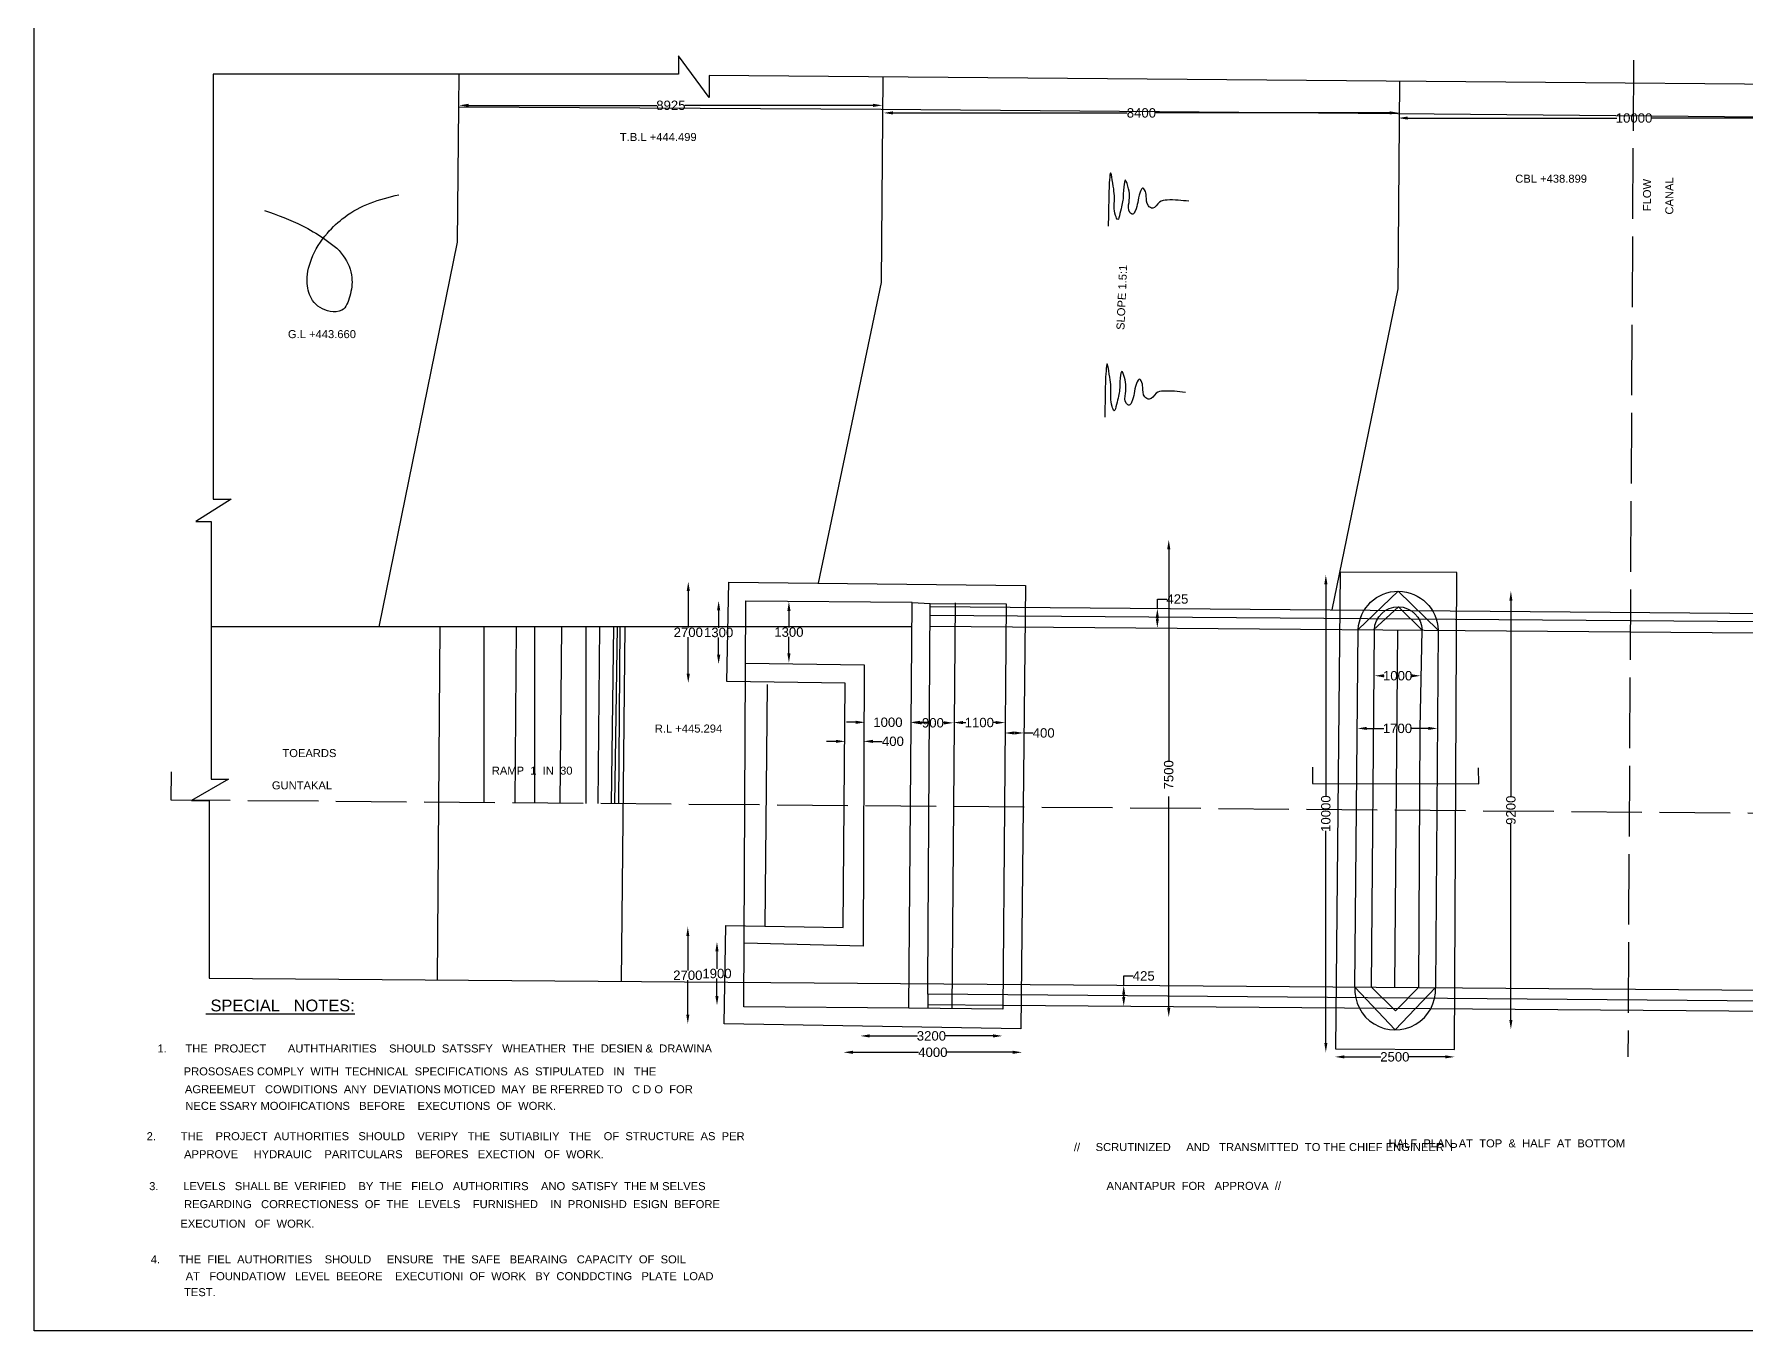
# Model space of a CAD drawing. Header units: inches. Extents: x 280570 to 358612, y -197835 to -151967.
# Drawn here: x 280570 to 316958, y -197835 to -170279 of the extents above; entities that cross this region are included whole.
import ezdxf

# ---------------------------------------------------------------- set-up
doc = ezdxf.new("R2010")
doc.units = ezdxf.units.IN
doc.header["$MEASUREMENT"] = 0
doc.linetypes.add('ACAD_ISO02W100', pattern=[15, 12, -3])
doc.layers.add('DRAWING', color=7, linetype='Continuous')
doc.styles.get("Standard").update_dxf_attribs({"font": 'arial.ttf'})
doc.dimstyles.new('ST100', dxfattribs={"dimtxt": 200, "dimasz": 200, "dimexe": 0, "dimexo": 300, "dimgap": 0.09, "dimtad": 0, "dimtih": 1, "dimtoh": 1, "dimdec": 0, "dimzin": 0, "dimdsep": 46, "dimtxsty": 'Standard', "dimcen": 0, "dimse1": 1, "dimse2": 1, "dimclrd": 2, "dimclrt": 2, "dimadec": 0, "dimazin": 0, "dimtfac": 1, "dimtdec": 0, "dimtofl": 0, "dimtmove": 0, "dimatfit": 3, "dimfxl": 2000, "dimtolj": 1, "dimtzin": 0, "dimarcsym": 0})

# ---------------------------------------------------------------- blocks, each defined once
blk = doc.blocks.new('*D16')
at = {"layer": 'Defpoints', "color": 0, "transparency": 16777216}
for p in [(311896, -182115), (311946, -182115), (311896, -191430)]:
    blk.add_point(p, dxfattribs=at)
at = {"layer": 'DRAWING', "color": 2, "lineweight": -2, "transparency": 16777216}
for p, q in [((311946, -182315), (311946, -186474)), ((311946, -191230), (311946, -187071))]:
    blk.add_line(p, q, dxfattribs=at)
at = {"layer": 'DRAWING', "color": 2, "transparency": 16777216}
for points in [[(311913, -182315), (311979, -182315), (311946, -182115)], [(311913, -191230), (311979, -191230), (311946, -191430)]]:
    blk.add_solid(points, dxfattribs=at)
at = {"layer": 'DRAWING', "color": 2, "transparency": 16777216, "insert": (311946, -186772), "char_height": 200, "attachment_point": 5, "rotation": 90}
blk.add_mtext('\\A1;9200 ', dxfattribs=at)
blk = doc.blocks.new('*D17')
at = {"layer": 'Defpoints', "color": 0, "transparency": 16777216}
for p in [(308039, -181771), (307967, -191916), (308014, -191916)]:
    blk.add_point(p, dxfattribs=at)
at = {"layer": 'DRAWING', "color": 2, "lineweight": -2, "transparency": 16777216}
for p, q in [((308014, -181971), (308014, -186477)), ((308014, -191716), (308014, -187211))]:
    blk.add_line(p, q, dxfattribs=at)
at = {"layer": 'DRAWING', "color": 2, "transparency": 16777216}
for points in [[(307981, -181971), (308048, -181971), (308014, -181771)], [(307981, -191716), (308048, -191716), (308014, -191916)]]:
    blk.add_solid(points, dxfattribs=at)
at = {"layer": 'DRAWING', "color": 2, "transparency": 16777216, "insert": (308014, -186844), "char_height": 200, "attachment_point": 5, "rotation": 90}
blk.add_mtext('\\A1;10000', dxfattribs=at)
blk = doc.blocks.new('*D18')
at = {"layer": 'Defpoints', "color": 0, "transparency": 16777216}
for p in [(304701, -181025), (304629, -191169), (304676, -191169)]:
    blk.add_point(p, dxfattribs=at)
at = {"layer": 'DRAWING', "color": 2, "lineweight": -2, "transparency": 16777216}
for p, q in [((304676, -181225), (304676, -185715)), ((304676, -190969), (304676, -186479))]:
    blk.add_line(p, q, dxfattribs=at)
at = {"layer": 'DRAWING', "color": 2, "transparency": 16777216}
for points in [[(304643, -181225), (304709, -181225), (304676, -181025)], [(304643, -190969), (304709, -190969), (304676, -191169)]]:
    blk.add_solid(points, dxfattribs=at)
at = {"layer": 'DRAWING', "color": 2, "transparency": 16777216, "insert": (304676, -186097), "char_height": 200, "attachment_point": 5, "rotation": 90}
blk.add_mtext('\\A1;  7500', dxfattribs=at)
blk = doc.blocks.new('*D19')
at = {"layer": 'Defpoints', "color": 0, "transparency": 16777216}
for p in [(297803, -184903), (298190, -184903), (298190, -185308)]:
    blk.add_point(p, dxfattribs=at)
at = {"layer": 'DRAWING', "color": 2, "lineweight": -2, "transparency": 16777216}
for p, q in [((297603, -185308), (297403, -185308)), ((298390, -185308), (298590, -185308))]:
    blk.add_line(p, q, dxfattribs=at)
at = {"layer": 'DRAWING', "color": 2, "transparency": 16777216}
for points in [[(297603, -185275), (297603, -185341), (297803, -185308)], [(298390, -185275), (298390, -185341), (298190, -185308)]]:
    blk.add_solid(points, dxfattribs=at)
at = {"layer": 'DRAWING', "color": 2, "transparency": 16777216, "insert": (298815, -185308), "char_height": 200, "attachment_point": 5}
blk.add_mtext('\\A1;400', dxfattribs=at)
blk = doc.blocks.new('*D20')
at = {"layer": 'Defpoints', "color": 0, "transparency": 16777216}
for p in [(298227, -184903), (299192, -184903), (299192, -184903)]:
    blk.add_point(p, dxfattribs=at)
at = {"layer": 'DRAWING', "color": 2, "lineweight": -2, "transparency": 16777216}
for p, q in [((298027, -184903), (297827, -184903)), ((299392, -184903), (299592, -184903))]:
    blk.add_line(p, q, dxfattribs=at)
at = {"layer": 'DRAWING', "color": 2, "transparency": 16777216}
for points in [[(298027, -184870), (298027, -184936), (298227, -184903)], [(299392, -184870), (299392, -184936), (299192, -184903)]]:
    blk.add_solid(points, dxfattribs=at)
at = {"layer": 'DRAWING', "color": 2, "transparency": 16777216, "insert": (298709, -184903), "char_height": 200, "attachment_point": 5}
blk.add_mtext('\\A1;1000', dxfattribs=at)
blk = doc.blocks.new('*D21')
at = {"layer": 'Defpoints', "color": 0, "transparency": 16777216}
for p in [(299228, -184909), (300101, -184909), (300101, -184915)]:
    blk.add_point(p, dxfattribs=at)
at = {"layer": 'DRAWING', "color": 2, "lineweight": -2, "transparency": 16777216}
for p, q in [((299428, -184915), (299444, -184915)), ((299901, -184915), (299886, -184915))]:
    blk.add_line(p, q, dxfattribs=at)
at = {"layer": 'DRAWING', "color": 2, "transparency": 16777216}
for points in [[(299428, -184882), (299428, -184949), (299228, -184915)], [(299901, -184882), (299901, -184949), (300101, -184915)]]:
    blk.add_solid(points, dxfattribs=at)
at = {"layer": 'DRAWING', "color": 2, "transparency": 16777216, "insert": (299665, -184915), "char_height": 200, "attachment_point": 5}
blk.add_mtext('\\A1;900', dxfattribs=at)
blk = doc.blocks.new('*D22')
at = {"layer": 'Defpoints', "color": 0, "transparency": 16777216}
for p in [(300101, -184921), (301201, -184909), (301201, -184921)]:
    blk.add_point(p, dxfattribs=at)
at = {"layer": 'DRAWING', "color": 2, "lineweight": -2, "transparency": 16777216}
for p, q in [((300301, -184909), (300362, -184909)), ((301001, -184909), (300940, -184909))]:
    blk.add_line(p, q, dxfattribs=at)
at = {"layer": 'DRAWING', "color": 2, "transparency": 16777216}
for points in [[(300301, -184876), (300301, -184942), (300101, -184909)], [(301001, -184876), (301001, -184942), (301201, -184909)]]:
    blk.add_solid(points, dxfattribs=at)
at = {"layer": 'DRAWING', "color": 2, "transparency": 16777216, "insert": (300651, -184909), "char_height": 200, "attachment_point": 5}
blk.add_mtext('\\A1;1100', dxfattribs=at)
blk = doc.blocks.new('*D23')
at = {"layer": 'Defpoints', "color": 0, "transparency": 16777216}
for p in [(301189, -184921), (301595, -184921), (301595, -185130)]:
    blk.add_point(p, dxfattribs=at)
at = {"layer": 'DRAWING', "color": 2, "lineweight": -2, "transparency": 16777216}
for p, q in [((301389, -185130), (301395, -185130)), ((301595, -185130), (301795, -185130))]:
    blk.add_line(p, q, dxfattribs=at)
at = {"layer": 'DRAWING', "color": 2, "transparency": 16777216}
for points in [[(301389, -185097), (301389, -185163), (301189, -185130)], [(301395, -185097), (301395, -185163), (301595, -185130)]]:
    blk.add_solid(points, dxfattribs=at)
at = {"layer": 'DRAWING', "color": 2, "transparency": 16777216, "insert": (302019, -185130), "char_height": 200, "attachment_point": 5}
blk.add_mtext('\\A1;400', dxfattribs=at)
blk = doc.blocks.new('*D24')
at = {"layer": 'Defpoints', "color": 0, "transparency": 16777216}
for p in [(296594, -182334), (296605, -182334), (296594, -183640)]:
    blk.add_point(p, dxfattribs=at)
at = {"layer": 'DRAWING', "color": 2, "lineweight": -2, "transparency": 16777216}
for p, q in [((296605, -182534), (296605, -182885)), ((296605, -183440), (296605, -183089))]:
    blk.add_line(p, q, dxfattribs=at)
at = {"layer": 'DRAWING', "color": 2, "transparency": 16777216}
for points in [[(296572, -182534), (296639, -182534), (296605, -182334)], [(296572, -183440), (296639, -183440), (296605, -183640)]]:
    blk.add_solid(points, dxfattribs=at)
at = {"layer": 'DRAWING', "color": 2, "transparency": 16777216, "insert": (296605, -182987), "char_height": 200, "attachment_point": 5}
blk.add_mtext('\\A1;1300', dxfattribs=at)
blk = doc.blocks.new('*D25')
at = {"layer": 'Defpoints', "color": 0, "transparency": 16777216}
for p in [(294863, -182322), (295112, -182322), (294863, -183669)]:
    blk.add_point(p, dxfattribs=at)
at = {"layer": 'DRAWING', "color": 2, "lineweight": -2, "transparency": 16777216}
for p, q in [((295112, -182522), (295112, -182893)), ((295112, -183469), (295112, -183098))]:
    blk.add_line(p, q, dxfattribs=at)
at = {"layer": 'DRAWING', "color": 2, "transparency": 16777216}
for points in [[(295079, -182522), (295146, -182522), (295112, -182322)], [(295079, -183469), (295146, -183469), (295112, -183669)]]:
    blk.add_solid(points, dxfattribs=at)
at = {"layer": 'DRAWING', "color": 2, "transparency": 16777216, "insert": (295112, -182995), "char_height": 200, "attachment_point": 5}
blk.add_mtext('\\A1;1300', dxfattribs=at)
blk = doc.blocks.new('*D26')
at = {"layer": 'Defpoints', "color": 0, "transparency": 16777216}
for p in [(294467, -181914), (294578, -181914), (294578, -184070)]:
    blk.add_point(p, dxfattribs=at)
at = {"layer": 'DRAWING', "color": 2, "lineweight": -2, "transparency": 16777216}
for p, q in [((294467, -182114), (294467, -182890)), ((294467, -183870), (294467, -183094))]:
    blk.add_line(p, q, dxfattribs=at)
at = {"layer": 'DRAWING', "color": 2, "transparency": 16777216}
for points in [[(294433, -182114), (294500, -182114), (294467, -181914)], [(294433, -183870), (294500, -183870), (294467, -184070)]]:
    blk.add_solid(points, dxfattribs=at)
at = {"layer": 'DRAWING', "color": 2, "transparency": 16777216, "insert": (294467, -182992), "char_height": 200, "attachment_point": 5}
blk.add_mtext('\\A1;2700', dxfattribs=at)
blk = doc.blocks.new('*D27')
at = {"layer": 'Defpoints', "color": 0, "transparency": 16777216}
for p in [(294457, -189247), (294519, -189247), (294519, -191314)]:
    blk.add_point(p, dxfattribs=at)
at = {"layer": 'DRAWING', "color": 2, "lineweight": -2, "transparency": 16777216}
for p, q in [((294457, -189447), (294457, -190178)), ((294457, -191114), (294457, -190383))]:
    blk.add_line(p, q, dxfattribs=at)
at = {"layer": 'DRAWING', "color": 2, "transparency": 16777216}
for points in [[(294424, -189447), (294490, -189447), (294457, -189247)], [(294424, -191114), (294490, -191114), (294457, -191314)]]:
    blk.add_solid(points, dxfattribs=at)
at = {"layer": 'DRAWING', "color": 2, "transparency": 16777216, "insert": (294457, -190280), "char_height": 200, "attachment_point": 5}
blk.add_mtext('\\A1;2700', dxfattribs=at)
blk = doc.blocks.new('*D28')
at = {"layer": 'Defpoints', "color": 0, "transparency": 16777216}
for p in [(294928, -189569), (295077, -189569), (294928, -190918)]:
    blk.add_point(p, dxfattribs=at)
at = {"layer": 'DRAWING', "color": 2, "lineweight": -2, "transparency": 16777216}
for p, q in [((295077, -189769), (295077, -190141)), ((295077, -190718), (295077, -190346))]:
    blk.add_line(p, q, dxfattribs=at)
at = {"layer": 'DRAWING', "color": 2, "transparency": 16777216}
for points in [[(295043, -189769), (295110, -189769), (295077, -189569)], [(295043, -190718), (295110, -190718), (295077, -190918)]]:
    blk.add_solid(points, dxfattribs=at)
at = {"layer": 'DRAWING', "color": 2, "transparency": 16777216, "insert": (295077, -190243), "char_height": 200, "attachment_point": 5}
blk.add_mtext('\\A1;1900', dxfattribs=at)
blk = doc.blocks.new('*D29')
at = {"layer": 'Defpoints', "color": 0, "transparency": 16777216}
for p in [(297767, -191808), (301562, -191808), (301562, -191917)]:
    blk.add_point(p, dxfattribs=at)
at = {"layer": 'DRAWING', "color": 2, "lineweight": -2, "transparency": 16777216}
for p, q in [((297967, -191917), (299362, -191917)), ((301362, -191917), (299967, -191917))]:
    blk.add_line(p, q, dxfattribs=at)
at = {"layer": 'DRAWING', "color": 2, "transparency": 16777216}
for points in [[(297967, -191883), (297967, -191950), (297767, -191917)], [(301362, -191883), (301362, -191950), (301562, -191917)]]:
    blk.add_solid(points, dxfattribs=at)
at = {"layer": 'DRAWING', "color": 2, "transparency": 16777216, "insert": (299664, -191917), "char_height": 200, "attachment_point": 5}
blk.add_mtext('\\A1;4000', dxfattribs=at)
blk = doc.blocks.new('*D30')
at = {"layer": 'Defpoints', "color": 0, "transparency": 16777216}
for p in [(298123, -191538), (301143, -191538), (301143, -191569)]:
    blk.add_point(p, dxfattribs=at)
at = {"layer": 'DRAWING', "color": 2, "lineweight": -2, "transparency": 16777216}
for p, q in [((298323, -191569), (299335, -191569)), ((300943, -191569), (299932, -191569))]:
    blk.add_line(p, q, dxfattribs=at)
at = {"layer": 'DRAWING', "color": 2, "transparency": 16777216}
for points in [[(298323, -191535), (298323, -191602), (298123, -191569)], [(300943, -191535), (300943, -191602), (301143, -191569)]]:
    blk.add_solid(points, dxfattribs=at)
at = {"layer": 'DRAWING', "color": 2, "transparency": 16777216, "insert": (299633, -191569), "char_height": 200, "attachment_point": 5}
blk.add_mtext('\\A1;3200', dxfattribs=at)
blk = doc.blocks.new('*D31')
at = {"layer": 'Defpoints', "color": 0, "transparency": 16777216}
for p in [(308209, -192014), (310750, -192014), (310750, -192014)]:
    blk.add_point(p, dxfattribs=at)
at = {"layer": 'DRAWING', "color": 2, "lineweight": -2, "transparency": 16777216}
for p, q in [((308409, -192014), (309180, -192014)), ((310550, -192014), (309780, -192014))]:
    blk.add_line(p, q, dxfattribs=at)
at = {"layer": 'DRAWING', "color": 2, "transparency": 16777216}
for points in [[(308409, -191981), (308409, -192047), (308209, -192014)], [(310550, -191981), (310550, -192047), (310750, -192014)]]:
    blk.add_solid(points, dxfattribs=at)
at = {"layer": 'DRAWING', "color": 2, "transparency": 16777216, "insert": (309480, -192014), "char_height": 200, "attachment_point": 5}
blk.add_mtext('\\A1;2500', dxfattribs=at)
blk = doc.blocks.new('*D45')
at = {"layer": 'Defpoints', "color": 0, "transparency": 16777216}
for p in [(308684, -185057), (310389, -185033), (310389, -185057)]:
    blk.add_point(p, dxfattribs=at)
at = {"layer": 'DRAWING', "color": 2, "lineweight": -2, "transparency": 16777216}
for p, q in [((308884, -185033), (309247, -185033)), ((310189, -185033), (309825, -185033))]:
    blk.add_line(p, q, dxfattribs=at)
at = {"layer": 'DRAWING', "color": 2, "transparency": 16777216}
for points in [[(308884, -185000), (308884, -185066), (308684, -185033)], [(310189, -185000), (310189, -185066), (310389, -185033)]]:
    blk.add_solid(points, dxfattribs=at)
at = {"layer": 'DRAWING', "color": 2, "transparency": 16777216, "insert": (309536, -185033), "char_height": 200, "attachment_point": 5}
blk.add_mtext('\\A1;1700', dxfattribs=at)
blk = doc.blocks.new('*D46')
at = {"layer": 'Defpoints', "color": 0, "transparency": 16777216}
for p in [(309049, -183939), (310029, -183914), (310029, -183939)]:
    blk.add_point(p, dxfattribs=at)
at = {"layer": 'DRAWING', "color": 2, "lineweight": -2, "transparency": 16777216}
for p, q in [((309249, -183914), (309250, -183914)), ((309829, -183914), (309828, -183914))]:
    blk.add_line(p, q, dxfattribs=at)
at = {"layer": 'DRAWING', "color": 2, "transparency": 16777216}
for points in [[(309249, -183881), (309249, -183948), (309049, -183914)], [(309829, -183881), (309829, -183948), (310029, -183914)]]:
    blk.add_solid(points, dxfattribs=at)
at = {"layer": 'DRAWING', "color": 2, "transparency": 16777216, "insert": (309539, -183914), "char_height": 200, "attachment_point": 5}
blk.add_mtext('\\A1;1000', dxfattribs=at)
blk = doc.blocks.new('*D63')
at = {"layer": 'Defpoints', "color": 0, "transparency": 16777216}
for p in [(289599, -171821), (298595, -171791), (298595, -171841)]:
    blk.add_point(p, dxfattribs=at)
at = {"layer": 'DRAWING', "color": 2, "lineweight": -2, "transparency": 16777216}
for p, q in [((289799, -171791), (293797, -171791)), ((298395, -171791), (294397, -171791))]:
    blk.add_line(p, q, dxfattribs=at)
at = {"layer": 'DRAWING', "color": 2, "transparency": 16777216}
for points in [[(289799, -171758), (289799, -171824), (289599, -171791)], [(298395, -171758), (298395, -171824), (298595, -171791)]]:
    blk.add_solid(points, dxfattribs=at)
at = {"layer": 'DRAWING', "color": 2, "transparency": 16777216, "insert": (294097, -171791), "char_height": 200, "attachment_point": 5}
blk.add_mtext('\\A1;8925', dxfattribs=at)
blk = doc.blocks.new('*D64')
at = {"layer": 'Defpoints', "color": 0, "transparency": 16777216}
for p in [(298617, -171871), (309573, -171952), (309573, -171952)]:
    blk.add_point(p, dxfattribs=at)
at = {"layer": 'DRAWING', "color": 2, "lineweight": -2, "transparency": 16777216}
for p, q in [((298817, -171952), (303796, -171952)), ((309373, -171952), (304394, -171952))]:
    blk.add_line(p, q, dxfattribs=at)
at = {"layer": 'DRAWING', "color": 2, "transparency": 16777216}
for points in [[(298817, -171918), (298817, -171985), (298617, -171952)], [(309373, -171918), (309373, -171985), (309573, -171952)]]:
    blk.add_solid(points, dxfattribs=at)
at = {"layer": 'DRAWING', "color": 2, "transparency": 16777216, "insert": (304095, -171952), "char_height": 200, "attachment_point": 5}
blk.add_mtext('\\A1;8400', dxfattribs=at)
blk = doc.blocks.new('*D65')
at = {"layer": 'Defpoints', "color": 0, "transparency": 16777216}
for p in [(309555, -171981), (319570, -172061), (319570, -172101)]:
    blk.add_point(p, dxfattribs=at)
at = {"layer": 'DRAWING', "color": 2, "lineweight": -2, "transparency": 16777216}
for p, q in [((309755, -172061), (314196, -172061)), ((319370, -172061), (314929, -172061))]:
    blk.add_line(p, q, dxfattribs=at)
at = {"layer": 'DRAWING', "color": 2, "transparency": 16777216}
for points in [[(309755, -172028), (309755, -172094), (309555, -172061)], [(319370, -172028), (319370, -172094), (319570, -172061)]]:
    blk.add_solid(points, dxfattribs=at)
at = {"layer": 'DRAWING', "color": 2, "transparency": 16777216, "insert": (314563, -172061), "char_height": 200, "attachment_point": 5}
blk.add_mtext('\\A1;10000', dxfattribs=at)
blk = doc.blocks.new('*D74')
at = {"layer": 'Defpoints', "color": 0, "transparency": 16777216}
for p in [(303720, -190494), (304107, -190494), (304103, -190939)]:
    blk.add_point(p, dxfattribs=at)
at = {"layer": 'DRAWING', "color": 2, "lineweight": -2, "transparency": 16777216}
for p, q in [((303720, -190494), (303720, -190294)), ((303720, -190294), (303920, -190294)), ((303720, -190739), (303720, -190694))]:
    blk.add_line(p, q, dxfattribs=at)
at = {"layer": 'DRAWING', "color": 2, "transparency": 16777216}
for points in [[(303686, -190694), (303753, -190694), (303720, -190494)], [(303686, -190739), (303753, -190739), (303720, -190939)]]:
    blk.add_solid(points, dxfattribs=at)
at = {"layer": 'DRAWING', "color": 2, "transparency": 16777216, "insert": (304145, -190294), "char_height": 200, "attachment_point": 5}
blk.add_mtext('\\A1;425', dxfattribs=at)
blk = doc.blocks.new('*D75')
at = {"layer": 'Defpoints', "color": 0, "transparency": 16777216}
for p in [(304382, -182484), (304434, -182484), (304378, -182899)]:
    blk.add_point(p, dxfattribs=at)
at = {"layer": 'DRAWING', "color": 2, "lineweight": -2, "transparency": 16777216}
for p, q in [((304434, -182484), (304434, -182284)), ((304434, -182284), (304634, -182284)), ((304434, -182699), (304434, -182684))]:
    blk.add_line(p, q, dxfattribs=at)
at = {"layer": 'DRAWING', "color": 2, "transparency": 16777216}
for points in [[(304400, -182684), (304467, -182684), (304434, -182484)], [(304400, -182699), (304467, -182699), (304434, -182899)]]:
    blk.add_solid(points, dxfattribs=at)
at = {"layer": 'DRAWING', "color": 2, "transparency": 16777216, "insert": (304860, -182284), "char_height": 200, "attachment_point": 5}
blk.add_mtext('\\A1;425', dxfattribs=at)

msp = doc.modelspace()

# ---------------------------------------------------------------- linework, layer by layer
at = {"layer": 'DRAWING'}
msp.add_lwpolyline([(358426.2, -197834.8), (280569.9, -197834.8), (280569.9, -151967.3), (358426.2, -151967.3)], close=True, dxfattribs=at)
for points in [[(335529.9, -171493.9), (294912.5, -171153.4), (294908.5, -171622.6), (294260.1, -170738.1), (294256.1, -171130.7), (284372.5, -171130.7), (284372.5, -180157.9), (284751.1, -180157.9), (284004.4, -180634.1), (284327.3, -180634.1), (284327.3, -186112.3), (284694, -186112.3), (283910.1, -186565.7), (284283.5, -186565.7), (284283.5, -190341.8), (329281.4, -190687.3)], [(287900, -182877.4), (289563.4, -174698.1), (289591.3, -171820.6), (289598, -171130.7)], [(297234.8, -181944.3), (298572.8, -175557.4), (298609.5, -171184.4)], [(308146.7, -182515.1), (309552.6, -175691.4), (309589.6, -171276.4)], [(289591.3, -171820.6), (298568.9, -171868.8), (309544.6, -171965.1), (319573.3, -172053.1), (335564.5, -172166.6), (335529.9, -171493.9)], [(295325.7, -181922.5), (301630, -181994.5), (301533, -191416), (295227.4, -191308.6), (295263.2, -189223.9), (297760.1, -189266.9), (297800.9, -184070.8), (295287.1, -184038.2), (295325.7, -181922.5)], [(308222.7, -191842.9), (310744.4, -191860), (310797.5, -181722.1), (308320.9, -181709.1), (308222.7, -191842.9)], [(308702.5, -182933.9), (309551.3, -182118), (310401.9, -182947.9), (310343.6, -190541.9)], [(299153.2, -190981.9), (295648.2, -190952.7), (295691, -182322.3), (299221.3, -182350.1)], [(299558.7, -190683.5), (299560.4, -190459.1), (299607.8, -182380.9), (301223.4, -182383.8), (301151.7, -190998.5), (299153.2, -190981.9), (299221.2, -182358.8), (299607.8, -182380.9)], [(329345.5, -182859.6), (299606.4, -182632.9)], [(299607.5, -182445.2), (329346.9, -182688.9)], [(300137.2, -182366.5), (300065.4, -190989.5)], [(309028, -182936.6), (309555, -182448), (310059.2, -182945.1)], [(299217.1, -182877.4), (284327.3, -182877.4)], [(289191.4, -182877.4), (289133.8, -190379.1)], [(290133.2, -186611), (290133.2, -182877.4)], [(290812.3, -182877.4), (290781, -186616.4)], [(291203.8, -186619.9), (291203.8, -182877.4)], [(291772.2, -182877.4), (291740.8, -186624.4)], [(292300.3, -186629.1), (292300.3, -182877.4)], [(292579.4, -182877.4), (292547.9, -186631.2)], [(292835.7, -186633.6), (292887.6, -182877.4)], [(292952.7, -182877.4), (292898.2, -186634.2)], [(292988.6, -186634.9), (293023.2, -182877.4)], [(293045.9, -190401.6), (293124.2, -182869.8)], [(299605, -182859.4), (329343.5, -183103.1)], [(308631.7, -190528.8), (308702.5, -182933.9), (308702.5, -182933.9)], [(308982.5, -190531.5), (309044.7, -182936.7)], [(309480.9, -190535.3), (309543.2, -182940.8)], [(310015, -185028.1), (310059.2, -182945.1)], [(295684.5, -183643.4), (298206.1, -183681.6), (298183.5, -189660.3), (295654.9, -189597.6)], [(296098.9, -189238.3), (296150.7, -184098.5)], [(309992.4, -190539.2), (310015, -185028.1)], [(307729.2, -185854.8), (307733.4, -186202.4), (311261.9, -186210.2), (311257.8, -185870.9)], [(308631.7, -190528.8), (309484.9, -191441.4), (310343.6, -190541.9)], [(308982.5, -190531.5), (309492.8, -191035.6), (309992.5, -190529.8)], [(299558.7, -190683.5), (299556.4, -190985.2)], [(299557, -190902.8), (301152.4, -190916.1)], [(329279.2, -190931), (299558.7, -190683.5)], [(301152.4, -190916.1), (329277.7, -191132.1)]]:
    msp.add_lwpolyline(points, dxfattribs=at)
at = {"layer": 'DRAWING', "linetype": 'ACAD_ISO02W100', "ltscale": 125}
for points in [[(314550.9, -170828.9), (314431.3, -192011.2)], [(314550.9, -170828.9), (314431.3, -192011.2)], [(342854.4, -187053), (283481, -186555.2), (283486, -185954.9)]]:
    msp.add_lwpolyline(points, dxfattribs=at)
at = {"layer": 'DRAWING'}
for points in [[(308702.5, -182933.9, -0.9684376), (310401.9, -182947.9, -2.4288014)], [(309044.7, -182936.7, -0.9717621), (310059.2, -182945.1, -0.7812775)], [(308631.7, -190528.8, 1.0585547), (310343.6, -190541.9, -0.8983423)]]:
    msp.add_lwpolyline(points, format="xyb", dxfattribs=at)
for points in [[(305103.5, -173829.2), (304640.7, -173803.2), (304482.5, -173848.2), (304335.1, -173976.4), (304243.3, -173924.4), (304198.2, -173721.8), (304163.5, -173585), (304135.3, -173550), (304067.7, -173638.4), (304015.7, -173853.1), (303960.1, -174042.5), (303911.6, -174103.1), (303852.6, -174066.7), (303831.8, -173853.7), (303790.3, -173452.9), (303757.3, -173383.7), (303719.2, -173522.2), (303705.3, -173776.7), (303640.2, -174090.3), (303590.8, -174218.9), (303545.8, -174128.9), (303521.5, -173801.6), (303476.4, -173373), (303440, -173222.3), (303417.5, -173372.9), (303401.5, -173787.5), (303389.7, -174355.8)], [(285464.1, -174024.6), (286269.2, -174351.3), (286715.6, -174614.3), (287136.8, -174986.9), (287317.5, -175452.6), (287276.3, -175846.8), (287106.3, -176144.7), (286855.1, -176170.7), (286485.8, -175938.2), (286370.2, -175577.7), (286459.2, -175058.9), (286798, -174505.8), (287166, -174164.2), (287710.8, -173866.8), (288316.6, -173690.2)], [(305028.9, -177890.8), (304566.1, -177864.9), (304407.9, -177909.9), (304260.5, -178038), (304168.7, -177986.1), (304123.6, -177783.5), (304088.9, -177646.7), (304060.7, -177611.7), (303993.1, -177700), (303941.1, -177914.7), (303885.5, -178104.1), (303837, -178164.7), (303778.1, -178128.4), (303757.2, -177915.4), (303715.7, -177514.6), (303682.7, -177445.3), (303644.6, -177583.9), (303630.7, -177838.4), (303565.6, -178151.9), (303516.3, -178280.6), (303471.2, -178190.5), (303446.9, -177863.3), (303401.8, -177434.7), (303365.4, -177284), (303342.9, -177434.5), (303326.9, -177849.1), (303315.1, -178417.4)]]:
    msp.add_spline(points, degree=3, dxfattribs=at)

# ---------------------------------------------------------------- texts
at = {"layer": 'DRAWING', "color": 2}
for s, height, p in [(' T.B.L +444.499', 170, (292948.3, -172548.5)), (' CBL +438.899', 170, (311972.5, -173434.6)), (' G.L +443.660', 170, (285894.1, -176738.1)), (' R.L +445.294', 170, (293689.2, -185120.7)), (' TOEARDS', 170, (285776.9, -185642.6)), (' RAMP  1  IN  30', 170, (290225.7, -186015.3)), (' GUNTAKAL', 170, (285552.9, -186328.4)), ('%%U SPECIAL   NOTES:', 250, (284218, -191046.5)), (' 1.      THE  PROJECT       AUTHTHARITIES    SHOULD  SATSSFY   WHEATHER  THE  DESIEN &  DRAWINA', 170, (283122.2, -191920.2)), (' PROSOSAES COMPLY  WITH  TECHNICAL  SPECIFICATIONS  AS  STIPULATED   IN   THE', 170, (283678.6, -192407.4)), (' AGREEMEUT   COWDITIONS  ANY  DEVIATIONS MOTICED  MAY  BE RFERRED TO   C D O  FOR ', 170, (283705.1, -192786.9)), (' NECE SSARY MOOIFICATIONS   BEFORE    EXECUTIONS  OF  WORK. ', 170, (283714, -193139.9)), (' 2.        THE    PROJECT  AUTHORITIES   SHOULD    VERIPY   THE   SUTIABILIY   THE    OF  STRUCTURE  AS  PER', 170, (282892.2, -193784.2)), (' //     SCRUTINIZED     AND   TRANSMITTED  TO THE CHIEF ENGINEER  P', 170, (302594.9, -194015.6)), (' HALF  PLAN  AT  TOP  &  HALF  AT  BOTTOM', 170, (309281.2, -193936.5)), (' APPROVE     HYDRAUIC    PARITCULARS    BEFORES   EXECTION   OF  WORK.', 170, (283687.5, -194166.8)), (' 3.        LEVELS   SHALL BE  VERIFIED    BY  THE   FIELO   AUTHORITIRS    ANO  SATISFY  THE M SELVES', 170, (282945.2, -194846.3)), (' ANANTAPUR  FOR   APPROVA  //', 170, (303288.1, -194840.6)), (' REGARDING   CORRECTIONESS  OF  THE   LEVELS    FURNISHED    IN  PRONISHD  ESIGN  BEFORE', 170, (283687.1, -195228.8)), (' EXECUTION   OF  WORK.', 170, (283607.6, -195643.6)), (' 4.      THE  FIEL  AUTHORITIES    SHOULD     ENSURE   THE  SAFE   BEARAING   CAPACITY  OF  SOIL', 170, (282980.2, -196402.6)), (' AT   FOUNDATIOW   LEVEL  BEEORE    EXECUTIONI  OF  WORK   BY  CONDDCTING   PLATE  LOAD', 170, (283721.9, -196759.6)), (' TEST.', 170, (283686.6, -197099.5))]:
    msp.add_text(s, height=height, dxfattribs=at).set_placement(p)
for s, rotation, p in [(' FLOW', 90, (314923.6, -174106.6)), (' CANAL', 90, (315397.6, -174177.6)), (' SLOPE 1.5:1', 87.56062, (303730.6, -176631.8))]:
    msp.add_text(s, height=170, rotation=rotation, dxfattribs=at).set_placement(p)

# ---------------------------------------------------------------- dimensions: what is measured, and where the dimension line sits
at = {"layer": 'DRAWING'}
for base, p1, p2, text, picture, middle in [((298595.1, -171791.1), (289598.9, -171821.1), (298595.1, -171840.9), '8925', '*D63', (294097, -171791.1)), ((309573.3, -171951.6), (298616.7, -171871.4), (309573.3, -171951.6), '8400', '*D64', (304095, -171951.6)), ((319570.3, -172061.1), (309555.1, -171980.9), (319570.3, -172101), '10000', '*D65', (314562.7, -172061.1)), ((310029.4, -183914.2), (309049.1, -183938.5), (310029.4, -183938.5), '1000', '*D46', (309539.2, -183914.2)), ((299191.6, -184903), (298226.7, -184903), (299191.6, -184903), '1000', '*D20', (298709.1, -184903)), ((300101.2, -184915.2), (299228.5, -184909.1), (300101.2, -184909.1), '900', '*D21', (299664.8, -184915.2)), ((298189.8, -185308.1), (297802.6, -184903), (298189.8, -184903), '400', '*D19', (298814.5, -185308.1)), ((301594.7, -185130.1), (301189, -184921.4), (301594.7, -184921.4), '400', '*D23', (302019.4, -185130.1)), ((310388.6, -185033.1), (308683.8, -185057.4), (310388.6, -185057.4), '1700', '*D45', (309536.2, -185033.1)), ((301143.4, -191568.6), (298123.5, -191537.7), (301143.4, -191537.7), '3200', '*D30', (299633.4, -191568.6)), ((301561.6, -191916.7), (297767.3, -191808.4), (301561.6, -191808.4), '4000', '*D29', (299664.4, -191916.7)), ((310750.4, -192013.9), (308208.9, -192013.9), (310750.4, -192013.9), '2500', '*D31', (309479.6, -192013.9))]:
    dim = msp.add_linear_dim(base=base, p1=p1, p2=p2, text=text, dimstyle='ST100', dxfattribs=at)
    dim.commit()
    dim.dimension.update_dxf_attribs({"geometry": picture, "text_midpoint": middle})
for base, p1, p2, text, picture, middle in [((304676, -191169.3), (304700.8, -181024.6), (304628.9, -191169.3), '  7500', '*D18', (304676, -186096.9)), ((308014.4, -191916.2), (308039.2, -181771.5), (307967.3, -191916.2), '10000', '*D17', (308014.4, -186843.8)), ((311946, -182114.9), (311896, -191430), (311896, -182114.9), '9200 ', '*D16', (311946, -186772.4))]:
    dim = msp.add_linear_dim(base=base, p1=p1, p2=p2, angle=90, text=text, dimstyle='ST100', override={"dimtih": 0}, dxfattribs=at)
    dim.commit()
    dim.dimension.update_dxf_attribs({"geometry": picture, "text_midpoint": middle})
for base, p1, p2, text, picture, middle in [((294466.6, -181914.5), (294577.7, -184069.7), (294577.7, -181914.5), '2700', '*D26', (294466.6, -182992.1)), ((304433.8, -182484.3), (304378.4, -182898.5), (304381.8, -182484.3), '425', '*D75', (304859.6, -182284.3)), ((295112.2, -182321.8), (294863.1, -183668.8), (294863.1, -182321.8), '1300', '*D25', (295112.2, -182995.3)), ((296605.3, -182333.9), (296594.4, -183639.8), (296594.4, -182333.9), '1300', '*D24', (296605.3, -182986.8)), ((294457.2, -189247.3), (294519.1, -191313.6), (294519.1, -189247.3), '2700', '*D27', (294457.2, -190280.4)), ((295076.6, -189569), (294927.9, -190917.6), (294927.9, -189569), '1900', '*D28', (295076.6, -190243.3)), ((303719.5, -190494), (304103.1, -190938.8), (304106.6, -190494), '425', '*D74', (304145.3, -190294))]:
    dim = msp.add_linear_dim(base=base, p1=p1, p2=p2, angle=90, text=text, dimstyle='ST100', dxfattribs=at)
    dim.commit()
    dim.dimension.update_dxf_attribs({"geometry": picture, "text_midpoint": middle})
dim = msp.add_linear_dim(base=(301201.3, -184909.1), p1=(300101.2, -184921.4), p2=(301201.3, -184921.4), dimstyle='ST100', dxfattribs=at)
dim.commit()
dim.dimension.update_dxf_attribs({"geometry": '*D22', "text_midpoint": (300651.3, -184909.1)})

doc.saveas('drawing.dxf')
